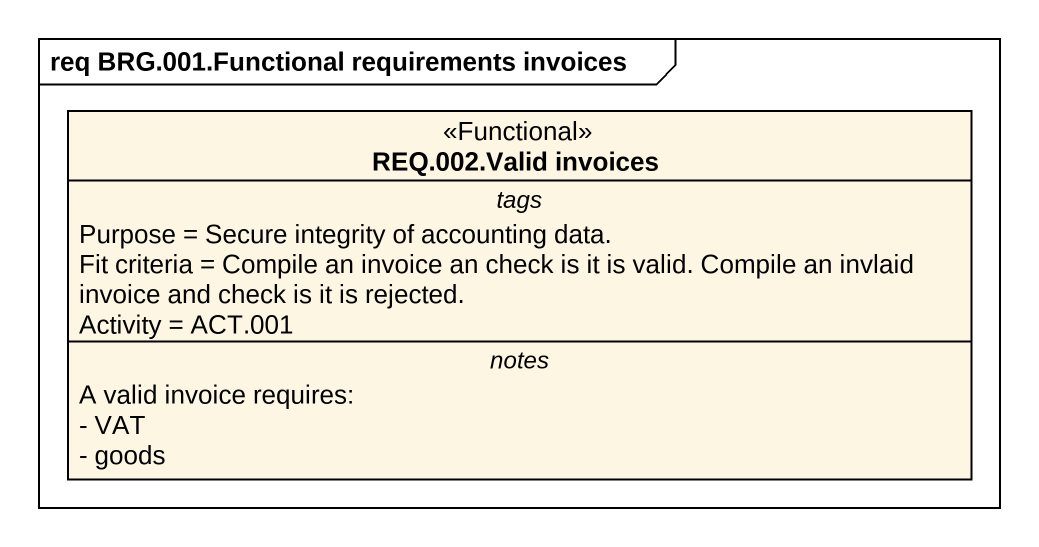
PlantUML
@startuml
mainframe req BRG.001.Functional requirements invoices
hide circle
hide empty members
skinparam classAttributeIconSize 0
class "REQ.002.Valid invoices" as REQ_002_Valid_invoices <<Functional>> {
  -- tags --
  Purpose = Secure integrity of accounting data.
  Fit criteria = Compile an invoice an check is it is valid. Compile an invlaid invoice and check is it is rejected.
  Activity = ACT.001
  -- notes --
  A valid invoice requires:
  - VAT
  - goods
}
@enduml
